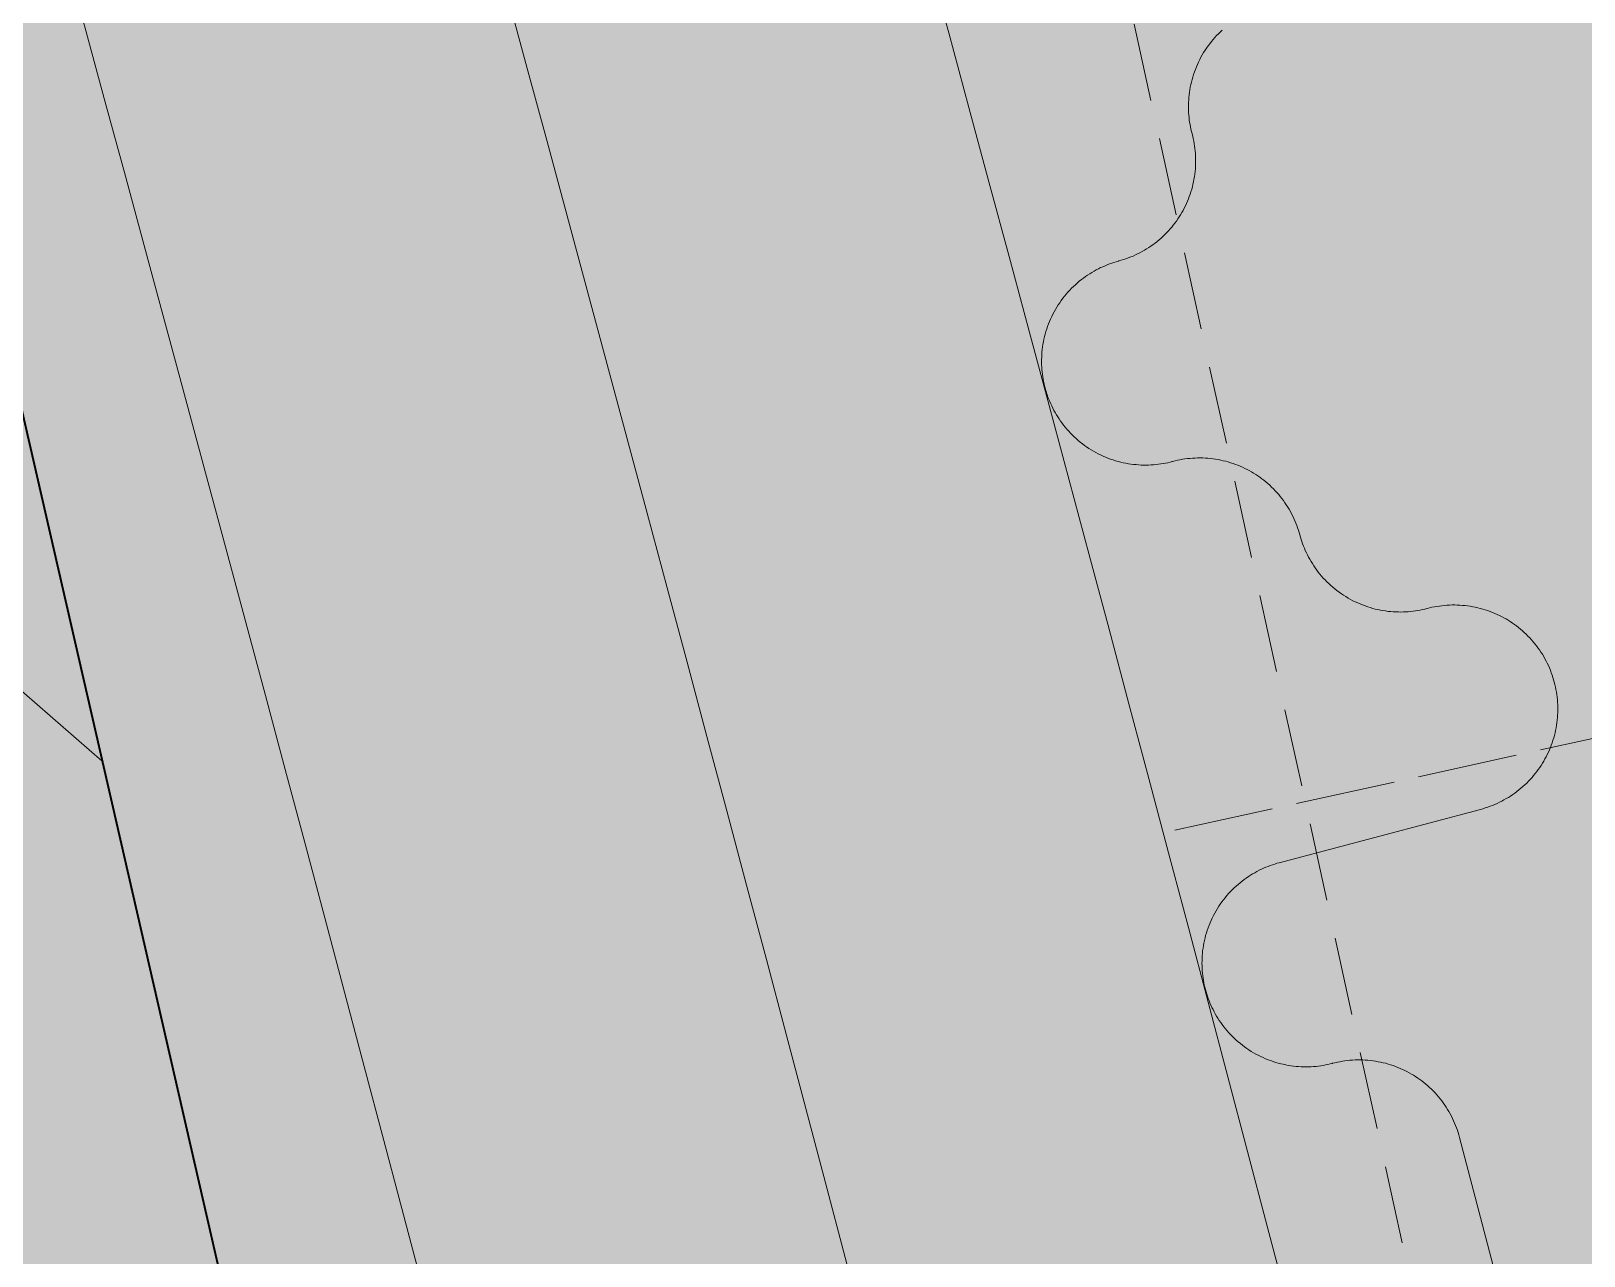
# Model space of a CAD drawing. Header units: millimetres. Extents: x 833941507 to 1669051331, y 817666127 to 1636299673.
# Drawn here: x 834548293 to 834548479.6, y 817988164 to 817988311.2 of the extents above; entities that cross this region are included whole.
import ezdxf

# ---------------------------------------------------------------- set-up
doc = ezdxf.new("R2010")
doc.units = ezdxf.units.MM
doc.header["$LTSCALE"] = 3
doc.linetypes.add('3A35X-MADL-P-LT-B01-0$0$ACAD_ISO02W033', pattern=[5, 4, -1])
doc.linetypes.add('B0703', pattern=[4.6875, 3.125, -1.5625])
for name, color, linetype, lineweight in [('Hatch (LTC&CB)', 252, 'Continuous', 35), ('UAJ-22INWA', 6, 'Continuous', 35), ('UAJ-22INWA-h', 251, 'Continuous', 9), ('UAJ-23FLOR-h', 251, 'Continuous', 9), ('UAJ-24STAI-a', 9, '3A35X-MADL-P-LT-B01-0$0$ACAD_ISO02W033', 13), ('UAJ-25CEIL-z', 8, 'B0703', 9), ('UAJ-42INFI', 1, 'Continuous', 18), ('UAJ-42INFI-h', 251, 'Continuous', 9)]:
    doc.layers.add(name, color=color, linetype=linetype, lineweight=lineweight)
doc.layers.add('UAJ-00XREF', color=7, linetype='Continuous')

# ---------------------------------------------------------------- blocks, each defined once
blk = doc.blocks.new('GBP-LTC-LB01')
at = {"layer": 'UAJ-23FLOR-h'}
h = blk.add_hatch(dxfattribs=at)
h.set_pattern_fill('EARTH,_O', color=256, scale=180, angle=45)
h.set_pattern_definition([(48.9989, (834576001.8, 818046085.3), (-112.727, 1612.5107), [1143, -1143]), (48.9989, (834575678.3, 818046366.6), (-112.727, 1612.5107), [1143, -1143]), (48.9989, (834575354.8, 818046647.8), (-112.727, 1612.5107), [1143, -1143]), (138.9989, (834575340.7, 818046849.3), (-1612.5107, -112.727), [1143, -1143]), (138.9989, (834575621.9, 818047172.8), (-1612.5107, -112.727), [1143, -1143]), (138.9989, (834575903.1, 818047496.3), (-1612.5107, -112.727), [1143, -1143])])
h.paths.add_polyline_path([(834572173.05, 818200349.17), (834310583.74, 818182062.08), (834331502.24, 817882831.69), (834364939.69, 817885169.23), (834473095.7, 818011283.6), (834480533.7, 818020120.4), (834485095.05, 818025709.55), (834491375.7, 818033619), (834497063.4, 818041013), (834493145.8, 818043678.7), (834512788.5, 818074029.25), (834518712.45, 818083675.25), (834526231.3, 818096325.1), (834534646.05, 818111073.05), (834545956, 818131981.3), (834557204.6, 818154198.8), (834564040, 818168496.8), (834570941.16, 818183576.43), (834578367.8, 818200696.3)])
h.paths.add_polyline_path([(834382131.31, 817956469.98), (834418268.73, 817958996.07), (834422062.41, 817963855.9), (834428403.04, 817964299.38), (834467239.2, 818010695.58), (834466445.21, 818021738.79), (834476097.72, 818035709.03), (834485267.1, 818048983.2), (834487014.89, 818051460.43), (834497268.33, 818067303.42), (834492893.38, 818129890.09), (834448056.59, 818126755.66), (834416896.58, 818105052.11), (834382061.37, 818080788.99), (834386167.45, 818022059.16), (834377588.38, 818021459.47)], flags=16)
edge = h.paths.add_edge_path(flags=16)
edge.add_line((834540292.29, 818142076.07), (834533466.32, 818141614.13))
edge.add_line((834533466.32, 818141614.13), (834523258.01, 818143862.71))
edge.add_line((834523258.01, 818143862.71), (834525896.87, 818155838.93))
edge.add_arc((834558382.43, 818267025.45), 115835.02, 237.2183981, 253.7131266, ccw=False)
edge.add_line((834495664.92, 818169638.25), (834498267.59, 818132356.98))
edge.add_line((834498267.59, 818132356.98), (834496346.42, 818130135.01))
edge.add_line((834496346.42, 818130135.01), (834492879.88, 818129892.67))
edge.add_line((834492879.88, 818129892.67), (834494229.58, 818110587.62))
edge.add_line((834494229.58, 818110587.62), (834496326.13, 818110708.38))
edge.add_line((834496326.13, 818110708.38), (834498420.21, 818080753.55))
edge.add_line((834498420.21, 818080753.55), (834498046.12, 818080727.4))
edge.add_line((834498046.12, 818080727.4), (834498254.52, 818077746.38))
edge.add_line((834498254.52, 818077746.38), (834503061.09, 818078082.4))
edge.add_line((834503061.09, 818078082.4), (834504979.52, 818081212.1))
edge.add_line((834504979.52, 818081212.1), (834509429.02, 818088470.93))
edge.add_line((834509429.02, 818088470.93), (834515217.16, 818097913.59))
edge.add_line((834515217.16, 818097913.59), (834526067.43, 818116415.54))
edge.add_line((834526067.43, 818116415.54), (834532489.2, 818127888.68))
edge.add_line((834532489.2, 818127888.68), (834534830.9, 818132146.3))
edge.add_line((834534830.9, 818132146.3), (834540292.29, 818142076.07))
h = blk.add_hatch(dxfattribs=at)
h.set_pattern_fill('EARTH,_O', color=256, scale=180, angle=45)
h.set_pattern_definition([(45.0000001, (-1082349.7, 54794.9), (-3e-06, 1616.4461018), [1143, -1143]), (45.0000001, (-1082652.8, 55098), (-3e-06, 1616.4461018), [1143, -1143]), (45.0000001, (-1082955.9, 55401.1), (-3e-06, 1616.4461018), [1143, -1143]), (135.0000001, (-1082955.9, 55603.1), (-1616.4461018, -3e-06), [1143, -1143]), (135.0000001, (-1082652.8, 55906.2), (-1616.4461018, -3e-06), [1143, -1143]), (135.0000001, (-1082349.7, 56209.3), (-1616.4461018, -3e-06), [1143, -1143])])
h.paths.add_polyline_path([(834669469.25, 818015499.17), (834651080.82, 818014213.79), (834651091.33, 818014066.03), (834669479.76, 818015351.52)], flags=16)
edge = h.paths.add_edge_path()
edge.add_arc((834611763.61, 818123015.07), 22001.28, 94.000719, 118.688683)
edge.add_line((834601201.89, 818142315.5), (834593918.34, 818141228.38))
edge.add_arc((834611768.4, 818123014.03), 25502.69, 93.997159, 134.421275, ccw=False)
edge.add_line((834609990.68, 818148454.69), (834618164.36, 818149025.84))
edge.add_line((834618164.36, 818149025.84), (834618408.29, 818145534.91))
edge.add_line((834618408.29, 818145534.91), (834616365.41, 818145392.16))
edge.add_line((834616365.41, 818145392.16), (834616609.39, 818141900.69))
edge.add_line((834616609.39, 818141900.69), (834611621.55, 818141552.15))
edge.add_line((834611621.55, 818141552.15), (834611377.61, 818145043.07))
edge.add_line((834611377.61, 818145043.07), (834610228.61, 818144962.74))
h.paths.add_polyline_path([(834673232.94, 818197365.88), (834607546.49, 818192773.89), (834599172.5, 818174435.3), (834588349.1, 818152374.5), (834578621.55, 818133890.65), (834568418.3, 818115665.3), (834556456.7, 818095618.3), (834546606.4, 818080041.6), (834532219.3, 818058623.75), (834523692.15, 818046595.75), (834515683.5, 818035708.5), (834508244.2, 818025929.9), (834500656.3, 818016266.1), (834489786.8, 818002934.1), (834483448.3, 817995421.3), (834478637.6, 817989841.7), (834458453.75, 817967379.3), (834441506.5, 817949096.36), (834383075.75, 817886437.08), (834482026.69, 817893354.51), (834551919.04, 817920008.6), (834634905.13, 817930637.13), (834634023, 817939309.35), (834633770.07, 817941795.89), (834633577.69, 817943687.02), (834508697.04, 817930983.61), (834507053.46, 817930191.44), (834506409.46, 817939426.96), (834507656.94, 817945566.73), (834503417.08, 818006767.03), (834503064.37, 818011762.67), (834514052.91, 818025791.94), (834520784.65, 818034889.35), (834526318.86, 818042436.94), (834532381.69, 818050705.63), (834536345.72, 818056472.68), (834542258.41, 818065225.62), (834550405.86, 818077286.91), (834561579, 818095001.96), (834574522.66, 818117080.03), (834587768.88, 818140310.21), (834609774.13, 818143594.98), (834610001.97, 818140335.89), (834634252.54, 818142031.47), (834636806.9, 818105492.47), (834642791.48, 818105913.75), (834646278.56, 818056032.58), (834640293.17, 818055614.16), (834643382.34, 818011424.91), (834641138.41, 818011267.96), (834645775.78, 817944927.87), (834639048.36, 817944243.52), (834640362.12, 817931328.11), (834651070.39, 817932706.91), (834650587.67, 817936476.13), (834685105.74, 817940896.86), (834685588.46, 817937127.64), (834691373.79, 817937868.57)])
blk = doc.blocks.new('inf_010')
at = {"layer": 'UAJ-42INFI'}
for points in [[(889561062.48, 757797522.94), (889561062.24, 757797522.74), (889561061.99, 757797522.53), (889561061.76, 757797522.32), (889561061.53, 757797522.1), (889561061.3, 757797521.87), (889561061.08, 757797521.64), (889561060.86, 757797521.4), (889561060.65, 757797521.16), (889561060.45, 757797520.91), (889561060.25, 757797520.65), (889561060.06, 757797520.39), (889561059.88, 757797520.12), (889561059.7, 757797519.85), (889561059.53, 757797519.58), (889561059.37, 757797519.3), (889561059.22, 757797519.02), (889561059.07, 757797518.73), (889561058.93, 757797518.44), (889561058.8, 757797518.15), (889561058.67, 757797517.85), (889561058.56, 757797517.55), (889561058.45, 757797517.26), (889561058.35, 757797516.95), (889561058.26, 757797516.65), (889561058.17, 757797516.35), (889561058.1, 757797516.04), (889561058.03, 757797515.74), (889561057.97, 757797515.43), (889561057.91, 757797515.13), (889561057.87, 757797514.83), (889561057.83, 757797514.52), (889561057.8, 757797514.22), (889561057.78, 757797513.92), (889561057.77, 757797513.62), (889561057.76, 757797513.32), (889561057.76, 757797513.02), (889561057.77, 757797512.73), (889561057.78, 757797512.44), (889561057.8, 757797512.15), (889561057.83, 757797511.87), (889561057.86, 757797511.58), (889561057.9, 757797511.3), (889561057.94, 757797511.03), (889561057.99, 757797510.75)], [(889561057.99, 757797510.75), (889561058.05, 757797510.46), (889561058.09, 757797510.16), (889561058.13, 757797509.86), (889561058.17, 757797509.56), (889561058.19, 757797509.26), (889561058.21, 757797508.96), (889561058.22, 757797508.65), (889561058.23, 757797508.34), (889561058.22, 757797508.04), (889561058.21, 757797507.73), (889561058.19, 757797507.42), (889561058.16, 757797507.11), (889561058.13, 757797506.8), (889561058.09, 757797506.5), (889561058.04, 757797506.19), (889561057.98, 757797505.88), (889561057.91, 757797505.58), (889561057.84, 757797505.28), (889561057.76, 757797504.98), (889561057.67, 757797504.68), (889561057.58, 757797504.39), (889561057.48, 757797504.1), (889561057.37, 757797503.81), (889561057.25, 757797503.52), (889561057.13, 757797503.24), (889561057, 757797502.96), (889561056.87, 757797502.69), (889561056.72, 757797502.42), (889561056.58, 757797502.16), (889561056.42, 757797501.9), (889561056.27, 757797501.64), (889561056.1, 757797501.39), (889561055.93, 757797501.14), (889561055.75, 757797500.9), (889561055.57, 757797500.66), (889561055.38, 757797500.42), (889561055.19, 757797500.19), (889561054.98, 757797499.96), (889561054.77, 757797499.74), (889561054.56, 757797499.52), (889561054.34, 757797499.31), (889561054.11, 757797499.1), (889561053.88, 757797498.89), (889561053.64, 757797498.69), (889561053.4, 757797498.5), (889561053.16, 757797498.31), (889561052.9, 757797498.13), (889561052.65, 757797497.96), (889561052.39, 757797497.79), (889561052.12, 757797497.63), (889561051.85, 757797497.47), (889561051.58, 757797497.32), (889561051.31, 757797497.18), (889561051.03, 757797497.05), (889561050.75, 757797496.92), (889561050.46, 757797496.8), (889561050.18, 757797496.69), (889561049.89, 757797496.58), (889561049.6, 757797496.49), (889561049.31, 757797496.4), (889561049.02, 757797496.31), (889561048.73, 757797496.24), (889561048.43, 757797496.17), (889561048.14, 757797496.11)], [(889561048.1, 757797496.1), (889561047.83, 757797496.04), (889561047.55, 757797495.98), (889561047.28, 757797495.91), (889561047.01, 757797495.83), (889561046.73, 757797495.75), (889561046.46, 757797495.66), (889561046.18, 757797495.56), (889561045.91, 757797495.46), (889561045.64, 757797495.35), (889561045.36, 757797495.23), (889561045.09, 757797495.1), (889561044.82, 757797494.97), (889561044.55, 757797494.83), (889561044.29, 757797494.68), (889561044.02, 757797494.52), (889561043.76, 757797494.36), (889561043.5, 757797494.19), (889561043.24, 757797494.01), (889561042.99, 757797493.83), (889561042.74, 757797493.63), (889561042.5, 757797493.43), (889561042.26, 757797493.23), (889561042.02, 757797493.02), (889561041.79, 757797492.8), (889561041.56, 757797492.57), (889561041.34, 757797492.34), (889561041.13, 757797492.1), (889561040.92, 757797491.85), (889561040.71, 757797491.6), (889561040.52, 757797491.35), (889561040.32, 757797491.09), (889561040.14, 757797490.82), (889561039.96, 757797490.55), (889561039.79, 757797490.28), (889561039.63, 757797490), (889561039.48, 757797489.72), (889561039.33, 757797489.43), (889561039.19, 757797489.14), (889561039.06, 757797488.85), (889561038.93, 757797488.56), (889561038.82, 757797488.26), (889561038.71, 757797487.96), (889561038.61, 757797487.66), (889561038.51, 757797487.36), (889561038.43, 757797487.05), (889561038.35, 757797486.75), (889561038.29, 757797486.45), (889561038.22, 757797486.14), (889561038.17, 757797485.84), (889561038.13, 757797485.53), (889561038.09, 757797485.23), (889561038.06, 757797484.93), (889561038.04, 757797484.63), (889561038.02, 757797484.33), (889561038.01, 757797484.03), (889561038.01, 757797483.74), (889561038.02, 757797483.44), (889561038.03, 757797483.15), (889561038.05, 757797482.86), (889561038.08, 757797482.58), (889561038.11, 757797482.3), (889561038.15, 757797482.02), (889561038.19, 757797481.74), (889561038.24, 757797481.47), (889561038.3, 757797481.2), (889561038.36, 757797480.92), (889561038.43, 757797480.65), (889561038.51, 757797480.38), (889561038.59, 757797480.1), (889561038.68, 757797479.83), (889561038.78, 757797479.55), (889561038.88, 757797479.28), (889561038.99, 757797479.01), (889561039.11, 757797478.73), (889561039.24, 757797478.46), (889561039.37, 757797478.19), (889561039.51, 757797477.92), (889561039.66, 757797477.66), (889561039.82, 757797477.39), (889561039.98, 757797477.13), (889561040.15, 757797476.87), (889561040.33, 757797476.61), (889561040.51, 757797476.36), (889561040.71, 757797476.11), (889561040.91, 757797475.87), (889561041.11, 757797475.63), (889561041.32, 757797475.39), (889561041.54, 757797475.16), (889561041.77, 757797474.93), (889561042, 757797474.71), (889561042.24, 757797474.49), (889561042.48, 757797474.28), (889561042.73, 757797474.08), (889561042.99, 757797473.88), (889561043.25, 757797473.69), (889561043.51, 757797473.51), (889561043.78, 757797473.33), (889561044.06, 757797473.16), (889561044.34, 757797473), (889561044.62, 757797472.84), (889561044.91, 757797472.7), (889561045.19, 757797472.56), (889561045.49, 757797472.42), (889561045.78, 757797472.3), (889561046.08, 757797472.18), (889561046.38, 757797472.07), (889561046.68, 757797471.97), (889561046.98, 757797471.88), (889561047.28, 757797471.8), (889561047.59, 757797471.72), (889561047.89, 757797471.65), (889561048.19, 757797471.59), (889561048.5, 757797471.54), (889561048.8, 757797471.49), (889561049.11, 757797471.45), (889561049.41, 757797471.42), (889561049.71, 757797471.4), (889561050.01, 757797471.39), (889561050.31, 757797471.38), (889561050.6, 757797471.38), (889561050.89, 757797471.38), (889561051.19, 757797471.4), (889561051.47, 757797471.42), (889561051.76, 757797471.44), (889561052.04, 757797471.47), (889561052.32, 757797471.51), (889561052.6, 757797471.56), (889561052.87, 757797471.61)], [(889561048.14, 757797496.11), (889561048.1, 757797496.1)], [(889561052.87, 757797471.61), (889561052.91, 757797471.61)], [(889561052.91, 757797471.61), (889561053.21, 757797471.67), (889561053.5, 757797471.71), (889561053.8, 757797471.75), (889561054.11, 757797471.79), (889561054.41, 757797471.81), (889561054.71, 757797471.83), (889561055.02, 757797471.84), (889561055.33, 757797471.84), (889561055.63, 757797471.84), (889561055.94, 757797471.83), (889561056.25, 757797471.81), (889561056.56, 757797471.78), (889561056.87, 757797471.74), (889561057.17, 757797471.7), (889561057.48, 757797471.65), (889561057.78, 757797471.59), (889561058.09, 757797471.53), (889561058.39, 757797471.45), (889561058.69, 757797471.37), (889561058.98, 757797471.28), (889561059.28, 757797471.19), (889561059.57, 757797471.09), (889561059.86, 757797470.98), (889561060.14, 757797470.86), (889561060.43, 757797470.74), (889561060.7, 757797470.61), (889561060.98, 757797470.47), (889561061.24, 757797470.33), (889561061.51, 757797470.18), (889561061.77, 757797470.03), (889561062.02, 757797469.87), (889561062.27, 757797469.71), (889561062.52, 757797469.54), (889561062.76, 757797469.36), (889561063, 757797469.18), (889561063.24, 757797468.99), (889561063.47, 757797468.79), (889561063.7, 757797468.59), (889561063.92, 757797468.38), (889561064.14, 757797468.16), (889561064.36, 757797467.94), (889561064.56, 757797467.71), (889561064.77, 757797467.48), (889561064.97, 757797467.25), (889561065.16, 757797467), (889561065.35, 757797466.76), (889561065.53, 757797466.5), (889561065.7, 757797466.25), (889561065.87, 757797465.99), (889561066.03, 757797465.72), (889561066.18, 757797465.45), (889561066.33, 757797465.18), (889561066.47, 757797464.9), (889561066.61, 757797464.63), (889561066.73, 757797464.34), (889561066.85, 757797464.06), (889561066.96, 757797463.77), (889561067.07, 757797463.49), (889561067.17, 757797463.2), (889561067.26, 757797462.91), (889561067.34, 757797462.62), (889561067.41, 757797462.32), (889561067.48, 757797462.03), (889561067.54, 757797461.74)], [(889561067.54, 757797461.74), (889561067.6, 757797461.47), (889561067.66, 757797461.19), (889561067.73, 757797460.92), (889561067.8, 757797460.65), (889561067.89, 757797460.37), (889561067.98, 757797460.1), (889561068.07, 757797459.82), (889561068.18, 757797459.55), (889561068.29, 757797459.27), (889561068.41, 757797459), (889561068.53, 757797458.73), (889561068.67, 757797458.46), (889561068.81, 757797458.19), (889561068.96, 757797457.92), (889561069.11, 757797457.65), (889561069.28, 757797457.39), (889561069.45, 757797457.13), (889561069.62, 757797456.87), (889561069.81, 757797456.62), (889561070, 757797456.37), (889561070.2, 757797456.13), (889561070.41, 757797455.88), (889561070.62, 757797455.65), (889561070.84, 757797455.41), (889561071.06, 757797455.19), (889561071.3, 757797454.97), (889561071.53, 757797454.75), (889561071.78, 757797454.54), (889561072.03, 757797454.34), (889561072.28, 757797454.14), (889561072.54, 757797453.95), (889561072.81, 757797453.76), (889561073.08, 757797453.58), (889561073.35, 757797453.41), (889561073.63, 757797453.25), (889561073.92, 757797453.1), (889561074.2, 757797452.95), (889561074.49, 757797452.81), (889561074.78, 757797452.67), (889561075.08, 757797452.55), (889561075.37, 757797452.43), (889561075.67, 757797452.32), (889561075.97, 757797452.22), (889561076.28, 757797452.13), (889561076.58, 757797452.04), (889561076.88, 757797451.97), (889561077.19, 757797451.9), (889561077.49, 757797451.83), (889561077.8, 757797451.78), (889561078.1, 757797451.74), (889561078.41, 757797451.7), (889561078.71, 757797451.67), (889561079.01, 757797451.64), (889561079.31, 757797451.63), (889561079.61, 757797451.62), (889561079.9, 757797451.62), (889561080.2, 757797451.62), (889561080.49, 757797451.64), (889561080.78, 757797451.66), (889561081.06, 757797451.68), (889561081.34, 757797451.71), (889561081.62, 757797451.75), (889561081.9, 757797451.8), (889561082.17, 757797451.85)], [(889561082.17, 757797451.85), (889561082.19, 757797451.85)], [(889561082.19, 757797451.85), (889561082.48, 757797451.9), (889561082.78, 757797451.95), (889561083.08, 757797451.99), (889561083.38, 757797452.02), (889561083.69, 757797452.04), (889561083.99, 757797452.06), (889561084.3, 757797452.07), (889561084.6, 757797452.07), (889561084.91, 757797452.07), (889561085.22, 757797452.06), (889561085.53, 757797452.04), (889561085.84, 757797452.01), (889561086.15, 757797451.97), (889561086.45, 757797451.93), (889561086.76, 757797451.88), (889561087.06, 757797451.82), (889561087.37, 757797451.75), (889561087.67, 757797451.68), (889561087.97, 757797451.6), (889561088.27, 757797451.51), (889561088.56, 757797451.41), (889561088.85, 757797451.31), (889561089.14, 757797451.2), (889561089.43, 757797451.09), (889561089.71, 757797450.96), (889561089.99, 757797450.83), (889561090.26, 757797450.7), (889561090.53, 757797450.55), (889561090.79, 757797450.41), (889561091.05, 757797450.25), (889561091.31, 757797450.09), (889561091.56, 757797449.93), (889561091.8, 757797449.76), (889561092.05, 757797449.58), (889561092.29, 757797449.39), (889561092.52, 757797449.2), (889561092.75, 757797449.01), (889561092.98, 757797448.8), (889561093.21, 757797448.59), (889561093.43, 757797448.38), (889561093.64, 757797448.16), (889561093.85, 757797447.93), (889561094.05, 757797447.7), (889561094.25, 757797447.46), (889561094.44, 757797447.22), (889561094.63, 757797446.97), (889561094.81, 757797446.71), (889561094.98, 757797446.46), (889561095.15, 757797446.2), (889561095.31, 757797445.93), (889561095.47, 757797445.66), (889561095.62, 757797445.39), (889561095.76, 757797445.11), (889561095.89, 757797444.83), (889561096.02, 757797444.55), (889561096.13, 757797444.27), (889561096.25, 757797443.98), (889561096.35, 757797443.69), (889561096.45, 757797443.4), (889561096.54, 757797443.11), (889561096.62, 757797442.82), (889561096.69, 757797442.53), (889561096.76, 757797442.23), (889561096.82, 757797441.94), (889561096.88, 757797441.65), (889561096.92, 757797441.35), (889561096.96, 757797441.05), (889561096.99, 757797440.75), (889561097.02, 757797440.44), (889561097.03, 757797440.14), (889561097.04, 757797439.83), (889561097.05, 757797439.53), (889561097.04, 757797439.22), (889561097.03, 757797438.91), (889561097.01, 757797438.6), (889561096.98, 757797438.29), (889561096.94, 757797437.98), (889561096.9, 757797437.68), (889561096.85, 757797437.37), (889561096.79, 757797437.06), (889561096.72, 757797436.76), (889561096.65, 757797436.46), (889561096.57, 757797436.16), (889561096.48, 757797435.86), (889561096.38, 757797435.57), (889561096.28, 757797435.28), (889561096.17, 757797434.99), (889561096.05, 757797434.7), (889561095.93, 757797434.42), (889561095.8, 757797434.14), (889561095.67, 757797433.87), (889561095.52, 757797433.6), (889561095.37, 757797433.34), (889561095.22, 757797433.08), (889561095.06, 757797432.82), (889561094.9, 757797432.57), (889561094.72, 757797432.33), (889561094.55, 757797432.08), (889561094.36, 757797431.84), (889561094.17, 757797431.61), (889561093.97, 757797431.38), (889561093.77, 757797431.15), (889561093.56, 757797430.92), (889561093.35, 757797430.71), (889561093.12, 757797430.49), (889561092.9, 757797430.28), (889561092.66, 757797430.08), (889561092.43, 757797429.88), (889561092.18, 757797429.69), (889561091.93, 757797429.5), (889561091.68, 757797429.32), (889561091.42, 757797429.15), (889561091.16, 757797428.98), (889561090.9, 757797428.82), (889561090.63, 757797428.66), (889561090.35, 757797428.52), (889561090.08, 757797428.38), (889561089.8, 757797428.24), (889561089.52, 757797428.12), (889561089.23, 757797428), (889561088.95, 757797427.89), (889561088.66, 757797427.78), (889561088.37, 757797427.69), (889561088.08, 757797427.6), (889561087.79, 757797427.51), (889561087.49, 757797427.44), (889561087.2, 757797427.37), (889561086.91, 757797427.31)], [(889561086.91, 757797427.31), (889561062.32, 757797422.6)], [(889561062.32, 757797422.6), (889561062.05, 757797422.55), (889561061.78, 757797422.48), (889561061.51, 757797422.42), (889561061.23, 757797422.34), (889561060.96, 757797422.26), (889561060.68, 757797422.17), (889561060.41, 757797422.07), (889561060.13, 757797421.97), (889561059.86, 757797421.86), (889561059.59, 757797421.74), (889561059.31, 757797421.61), (889561059.04, 757797421.48), (889561058.77, 757797421.34), (889561058.51, 757797421.19), (889561058.24, 757797421.04), (889561057.98, 757797420.88), (889561057.72, 757797420.71), (889561057.46, 757797420.53), (889561057.21, 757797420.35), (889561056.96, 757797420.15), (889561056.71, 757797419.96), (889561056.47, 757797419.75), (889561056.23, 757797419.54), (889561056, 757797419.32), (889561055.78, 757797419.09), (889561055.55, 757797418.86), (889561055.34, 757797418.63), (889561055.13, 757797418.38), (889561054.92, 757797418.13), (889561054.72, 757797417.88), (889561054.53, 757797417.62), (889561054.35, 757797417.35), (889561054.17, 757797417.08), (889561054, 757797416.81), (889561053.84, 757797416.53), (889561053.68, 757797416.25), (889561053.53, 757797415.97), (889561053.39, 757797415.68), (889561053.26, 757797415.39), (889561053.13, 757797415.09), (889561053.01, 757797414.79), (889561052.9, 757797414.5), (889561052.8, 757797414.2), (889561052.71, 757797413.89), (889561052.62, 757797413.59), (889561052.55, 757797413.29), (889561052.48, 757797412.98), (889561052.41, 757797412.68), (889561052.36, 757797412.38), (889561052.31, 757797412.07), (889561052.28, 757797411.77), (889561052.25, 757797411.47), (889561052.22, 757797411.17), (889561052.21, 757797410.87), (889561052.2, 757797410.57), (889561052.2, 757797410.27), (889561052.2, 757797409.98), (889561052.21, 757797409.69), (889561052.23, 757797409.4), (889561052.26, 757797409.12), (889561052.29, 757797408.83), (889561052.32, 757797408.55), (889561052.37, 757797408.28), (889561052.42, 757797408.01), (889561052.47, 757797407.73), (889561052.53, 757797407.46), (889561052.6, 757797407.19), (889561052.68, 757797406.91), (889561052.76, 757797406.64), (889561052.85, 757797406.36), (889561052.94, 757797406.09), (889561053.05, 757797405.82), (889561053.16, 757797405.54), (889561053.28, 757797405.27), (889561053.4, 757797405), (889561053.53, 757797404.72), (889561053.67, 757797404.46), (889561053.82, 757797404.19), (889561053.98, 757797403.92), (889561054.14, 757797403.66), (889561054.31, 757797403.4), (889561054.48, 757797403.14), (889561054.67, 757797402.89), (889561054.86, 757797402.64), (889561055.06, 757797402.39), (889561055.26, 757797402.15), (889561055.47, 757797401.92), (889561055.69, 757797401.68), (889561055.92, 757797401.46), (889561056.15, 757797401.23), (889561056.39, 757797401.02), (889561056.63, 757797400.81), (889561056.88, 757797400.6), (889561057.13, 757797400.4), (889561057.39, 757797400.21), (889561057.66, 757797400.03), (889561057.93, 757797399.85), (889561058.2, 757797399.68), (889561058.48, 757797399.51), (889561058.76, 757797399.36), (889561059.05, 757797399.21), (889561059.34, 757797399.07), (889561059.63, 757797398.94), (889561059.92, 757797398.81), (889561060.22, 757797398.69), (889561060.52, 757797398.58), (889561060.82, 757797398.48), (889561061.12, 757797398.39), (889561061.42, 757797398.3), (889561061.72, 757797398.22), (889561062.03, 757797398.15), (889561062.33, 757797398.09), (889561062.64, 757797398.04), (889561062.94, 757797397.99), (889561063.24, 757797397.95), (889561063.54, 757797397.92), (889561063.84, 757797397.9), (889561064.14, 757797397.88), (889561064.44, 757797397.87), (889561064.74, 757797397.87), (889561065.03, 757797397.87), (889561065.32, 757797397.89), (889561065.61, 757797397.91), (889561065.9, 757797397.93), (889561066.18, 757797397.96), (889561066.46, 757797398), (889561066.73, 757797398.04), (889561067.01, 757797398.09)], [(889561067.04, 757797398.1), (889561067.33, 757797398.15), (889561067.63, 757797398.19), (889561067.93, 757797398.23), (889561068.23, 757797398.26), (889561068.53, 757797398.29), (889561068.84, 757797398.3), (889561069.14, 757797398.31), (889561069.45, 757797398.32), (889561069.76, 757797398.31), (889561070.07, 757797398.3), (889561070.38, 757797398.28), (889561070.68, 757797398.25), (889561070.99, 757797398.21), (889561071.3, 757797398.17), (889561071.61, 757797398.11), (889561071.91, 757797398.05), (889561072.21, 757797397.99), (889561072.52, 757797397.91), (889561072.81, 757797397.83), (889561073.11, 757797397.74), (889561073.41, 757797397.65), (889561073.7, 757797397.54), (889561073.99, 757797397.43), (889561074.27, 757797397.31), (889561074.55, 757797397.19), (889561074.83, 757797397.06), (889561075.1, 757797396.92), (889561075.37, 757797396.78), (889561075.63, 757797396.63), (889561075.89, 757797396.48), (889561076.15, 757797396.32), (889561076.4, 757797396.15), (889561076.64, 757797395.98), (889561076.89, 757797395.8), (889561077.13, 757797395.62), (889561077.36, 757797395.42), (889561077.59, 757797395.23), (889561077.82, 757797395.02), (889561078.04, 757797394.81), (889561078.26, 757797394.6), (889561078.47, 757797394.37), (889561078.68, 757797394.15), (889561078.89, 757797393.91), (889561079.08, 757797393.68), (889561079.28, 757797393.43), (889561079.46, 757797393.18), (889561079.64, 757797392.93), (889561079.81, 757797392.67), (889561079.98, 757797392.41), (889561080.14, 757797392.14), (889561080.3, 757797391.87), (889561080.44, 757797391.6), (889561080.58, 757797391.33), (889561080.71, 757797391.05), (889561080.84, 757797390.76), (889561080.96, 757797390.48), (889561081.07, 757797390.19), (889561081.17, 757797389.9), (889561081.27, 757797389.61), (889561081.36, 757797389.32), (889561081.44, 757797389.03), (889561081.51, 757797388.74), (889561081.58, 757797388.45), (889561081.64, 757797388.15)], [(889561067.01, 757797398.09), (889561067.04, 757797398.1)], [(889561081.64, 757797388.15), (889561086.28, 757797363.63)]]:
    blk.add_lwpolyline(points, dxfattribs=at)
blk = doc.blocks.new('3A35X-MADL-P-LT-B01-0')
at = {"layer": 'UAJ-22INWA-h'}
h = blk.add_hatch(dxfattribs=at)
h.set_pattern_fill('ANSI31', color=256, scale=20, angle=90)
h.set_pattern_definition([(138.99891, (834576001.76, 818046085.34), (-41.66066, -47.923265), [])])
h.paths.add_polyline_path([(834548527.29, 817986612.29), (834548154.81, 817986617.54), (834548176.32, 817988142.94)], flags=16)
h.paths.add_polyline_path([(834548003.68, 817985829.59), (834548511.26, 817985822.43), (834548587.45, 817986349.88), (834548559.49, 817986471.82), (834548012.85, 817986479.53), (834548043.6, 817988660.43), (834548201.81, 817988658.19), (834548729.75, 817986355.71), (834548632.24, 817985680.71), (834548044.72, 817985689)])
at = {"layer": 'UAJ-22INWA'}
blk.add_lwpolyline([(834548003.68, 817985829.59), (834548511.26, 817985822.43), (834548587.45, 817986349.88), (834548559.49, 817986471.82), (834548012.85, 817986479.53), (834548043.6, 817988660.43), (834548201.81, 817988658.19), (834548729.75, 817986355.71), (834548632.24, 817985680.71), (834548044.72, 817985689)], close=True, dxfattribs=at)
at = {"layer": 'UAJ-24STAI-a'}
blk.add_line((834549511.58, 817988452.75), (834548429.01, 817988214.8), dxfattribs=at)
at = {"layer": 'UAJ-25CEIL-z'}
blk.add_line((834549520.29, 817983330.89), (834548253.15, 817989096.34), dxfattribs=at)
at = {"layer": 'UAJ-42INFI'}
for points in [[(834548828.35, 817986372.38, 0.029016), (834548297.82, 817988686.16)], [(834548779.05, 817986364.05, 0.029016), (834548249.81, 817988672.18, 0.029016)]]:
    blk.add_lwpolyline(points, format="xyb", dxfattribs=at)
at = {"layer": 'UAJ-42INFI-h'}
blk.add_lwpolyline([(834548201.81, 817988658.19, 0.308281), (834548045.39, 817988787.11), (834548002.92, 817985775.51, 0.475055), (834548240.49, 817985576.25), (834548535.44, 817985632.7, 0.294947), (834548692.7, 817985782.33, 0.116476), (834548729.75, 817986355.72, 0.029016), (834548201.81, 817988658.19)], format="xyb", dxfattribs=at)
at = {"rotation": 3.998908525164564}
blk.add_blockref('inf_010', (-0.01, 0.01), dxfattribs=at)

msp = doc.modelspace()

# ---------------------------------------------------------------- hatches: boundary and pattern name
at = {"layer": 'Hatch (LTC&CB)'}
h = msp.add_hatch(dxfattribs=at)
h.set_pattern_fill('ANSI38', color=256, scale=100)
h.set_pattern_definition([(318.99984, (834479093.73, 818230174.15), (208.29942, 239.6197), []), (48.99984, (834479093.73, 818230174.15), (176.97914, 687.53882), [793.75, -476.25])])
edge = h.paths.add_edge_path()
edge.add_line((834601196.19, 818142314.52), (834603754.26, 818142696.37))
edge.add_line((834603754.26, 818142696.37), (834603901.9, 818141707.33))
edge.add_line((834603901.9, 818141707.33), (834603810.47, 818141693.69))
edge.add_arc((834611763.29, 818123016.36), 20300, 113.064358, 141.357581)
edge.add_line((834595907.81, 818135692.86), (834595395.45, 818135656.86))
edge.add_line((834595395.45, 818135656.86), (834583111.72, 818114341.03))
edge.add_line((834583111.72, 818114341.03), (834578121.58, 818106513.89))
edge.add_line((834578121.58, 818106513.89), (834575731.65, 818102809.5))
edge.add_line((834575731.65, 818102809.5), (834574387.45, 818100725.98))
edge.add_line((834574387.45, 818100725.98), (834573113.98, 818098752.1))
edge.add_line((834573113.98, 818098752.1), (834573145.25, 818098730.65))
edge.add_line((834573145.25, 818098730.65), (834569989.11, 818093770.2))
edge.add_line((834569989.11, 818093770.2), (834566535, 818088385.68))
edge.add_line((834566535, 818088385.68), (834566514.09, 818088398.3))
edge.add_line((834566514.09, 818088398.3), (834558743.61, 818076256.63))
edge.add_line((834558743.61, 818076256.63), (834557653.4, 818074495.71))
edge.add_line((834557653.4, 818074495.71), (834553498.92, 818068288.56))
edge.add_line((834553498.92, 818068288.56), (834548580.86, 818060932.13))
edge.add_line((834548580.86, 818060932.13), (834544328.26, 818054726.34))
edge.add_line((834544328.26, 818054726.34), (834544332.15, 818054704.66))
edge.add_line((834544332.15, 818054704.66), (834540324.6, 818048716.69))
edge.add_line((834540324.6, 818048716.69), (834541041.32, 818048232.54))
edge.add_line((834541041.32, 818048232.54), (834540089.73, 818046823.83))
edge.add_line((834540089.73, 818046823.83), (834539737.55, 818047061.73))
edge.add_line((834539737.55, 818047061.73), (834533115.75, 818038377.74))
edge.add_line((834533115.75, 818038377.74), (834515220.96, 818015146.63))
edge.add_arc((834538026.01, 818000636.26), 27030, 147.532263, 176.187088)
edge.add_line((834511055.84, 818002433.72), (834511444.99, 817996891.23))
edge.add_line((834511444.99, 817996891.23), (834511474.11, 817996474.65))
edge.add_line((834511474.11, 817996474.65), (834508641.22, 817996276.61))
edge.add_line((834508641.22, 817996276.61), (834508910.68, 817992422.05))
edge.add_line((834508910.68, 817992422.05), (834511353.38, 817992955.96))
edge.add_line((834511353.38, 817992955.96), (834513357.66, 817964213.01))
edge.add_line((834513357.66, 817964213.01), (834513308.95, 817964209.6))
edge.add_line((834513308.95, 817964209.6), (834513879.4, 817955918.75))
edge.add_line((834513879.4, 817955918.75), (834514876.61, 817955988.46))
edge.add_line((834514876.61, 817955988.46), (834515053.07, 817953464.41))
edge.add_arc((834528221.07, 817954382.99), 13200, 183.990417, 259.837233)
edge.add_line((834525891.99, 817941390.09), (834525974.53, 817940578.71))
edge.add_line((834525974.53, 817940578.71), (834555356.34, 817943567.49))
edge.add_line((834555356.34, 817943567.49), (834594711.69, 817947570.8))
edge.add_line((834594711.69, 817947570.8), (834594754.2, 817947152.96))
edge.add_line((834594754.2, 817947152.96), (834616096.9, 817949323.98))
edge.add_line((834616096.9, 817949323.98), (834631854.21, 817950926.85))
edge.add_line((834631854.21, 817950926.85), (834631836.71, 817951177.16))
edge.add_line((834631836.71, 817951177.16), (834639760.38, 817951731.08))
edge.add_line((834639760.38, 817951731.08), (834640506.97, 817944391.59))
edge.add_line((834640506.97, 817944391.59), (834508703.57, 817930984.28))
edge.add_line((834508703.57, 817930984.28), (834508663.51, 817930982.16))
edge.add_line((834508663.51, 817930982.16), (834507053.46, 817930191.44))
edge.add_line((834507053.46, 817930191.44), (834506409.46, 817939426.96))
edge.add_line((834506409.46, 817939426.96), (834507674.95, 817945699.32))
edge.add_line((834507674.95, 817945699.32), (834503067.5, 818011766.68))
edge.add_line((834503067.5, 818011766.68), (834515005.94, 818027008.3))
edge.add_line((834515005.94, 818027008.3), (834526318.86, 818042436.95))
edge.add_line((834526318.86, 818042436.95), (834533248.43, 818051887.55))
edge.add_line((834533248.43, 818051887.55), (834545204.94, 818069586.37))
edge.add_line((834545204.94, 818069586.37), (834551695.41, 818079200.62))
edge.add_line((834551695.41, 818079200.62), (834551700.66, 818079300.57))
edge.add_line((834551700.66, 818079300.57), (834554860.11, 818084257.51))
edge.add_line((834554860.11, 818084257.51), (834556162.94, 818086301.54))
edge.add_line((834556162.94, 818086301.54), (834561579.11, 818095002.15))
edge.add_line((834561579.11, 818095002.15), (834564610.19, 818100023.59))
edge.add_line((834564610.19, 818100023.59), (834566711.84, 818103505.28))
edge.add_line((834566711.84, 818103505.28), (834567220.96, 818104369.68))
edge.add_line((834567220.96, 818104369.68), (834571219.85, 818111331.33))
edge.add_line((834571219.85, 818111331.33), (834579233.58, 818125278.3))
edge.add_line((834579233.58, 818125278.3), (834584805.19, 818135090.79))
edge.add_line((834584805.19, 818135090.79), (834587768.44, 818140310.15))
edge.add_line((834587768.44, 818140310.15), (834593953.37, 818141233.38))
edge.add_arc((834611682.41, 818123278.84), 25232.61, 93.846032, 134.637937, ccw=False)
edge.add_line((834609989.92, 818148454.62), (834618164.07, 818149025.82))
edge.add_line((834618164.07, 818149025.82), (834618408.01, 818145534.9))
edge.add_line((834618408.01, 818145534.9), (834616365.13, 818145392.15))
edge.add_line((834616365.13, 818145392.15), (834616609.11, 818141900.67))
edge.add_line((834616609.11, 818141900.67), (834611621.27, 818141552.12))
edge.add_line((834611621.27, 818141552.12), (834611377.33, 818145043.04))
edge.add_arc((834611845.2, 818122938.11), 22109.88, 91.212521, 118.792578)
h = msp.add_hatch(color=256, dxfattribs=at)
h.dxf.hatch_style = 1
edge = h.paths.add_edge_path()
edge.add_line((834513358.83, 817964213.1), (834514805.29, 817964314.21))
edge.add_line((834514805.29, 817964314.21), (834514905.32, 817962883.32))
edge.add_line((834514905.32, 817962883.32), (834522015.98, 817959924.65))
edge.add_line((834522015.98, 817959924.65), (834527599.83, 817958234.85))
edge.add_line((834527599.83, 817958234.85), (834531627.41, 817957331.96))
edge.add_line((834531627.41, 817957331.96), (834538597.73, 817957185.8))
edge.add_line((834538597.73, 817957185.8), (834550283.84, 817958000.71))
edge.add_line((834550283.84, 817958000.71), (834576164.25, 817960699.31))
edge.add_arc((834571429.66, 818001700.88), 41274.03, 276.586959, 289.104779)
edge.add_line((834584938.52, 817962700.16), (834585387.44, 817962731.44))
edge.add_line((834585387.44, 817962731.44), (834585119.41, 817966565.54))
edge.add_line((834585119.41, 817966565.54), (834584671.75, 817966534.24))
edge.add_line((834584671.75, 817966534.24), (834582845.22, 817993361.89))
edge.add_line((834582845.22, 817993361.89), (834584586.66, 817993483.63))
edge.add_line((834584586.66, 817993483.63), (834584565.21, 817993788.17))
edge.add_line((834584565.21, 817993788.17), (834583546.6, 817993716.97))
edge.add_line((834583546.6, 817993716.97), (834579511.62, 818051438.28))
edge.add_line((834579511.62, 818051438.28), (834571357.07, 818050868.21))
edge.add_line((834571357.07, 818050868.21), (834571728.42, 818045556.24))
edge.add_line((834571728.42, 818045556.24), (834551421, 818044136.6))
edge.add_line((834551421, 818044136.6), (834550915.36, 818053251.15))
edge.add_line((834550915.36, 818053251.15), (834550067.43, 818053191.87))
edge.add_line((834550067.43, 818053191.87), (834547980.34, 818050328.44))
edge.add_line((834547980.34, 818050328.44), (834547993.72, 818050137.14))
edge.add_line((834547993.72, 818050137.14), (834537098.76, 818035335.08))
edge.add_line((834537098.76, 818035335.08), (834533115.75, 818038377.74))
edge.add_line((834533115.75, 818038377.74), (834521762.77, 818023639.24))
edge.add_line((834521762.77, 818023639.24), (834515226.35, 818015153.63))
edge.add_arc((834538313.07, 818000540.46), 27322.9, 147.66747, 176.026674)
edge.add_line((834511055.84, 818002433.72), (834511474.11, 817996474.65))
edge.add_line((834511474.11, 817996474.65), (834508641.22, 817996276.61))
edge.add_line((834508641.22, 817996276.61), (834508910.68, 817992422.05))
edge.add_line((834508910.68, 817992422.05), (834511349.45, 817992955.1))
edge.add_line((834511349.45, 817992955.1), (834511354.85, 817992876.6))
edge.add_line((834511354.85, 817992876.6), (834513358.66, 817964213.08))
edge.add_line((834513358.66, 817964213.08), (834513358.83, 817964213.1))

# ---------------------------------------------------------------- block references
msp.add_blockref('GBP-LTC-LB01', (0, 0))
at = {"layer": 'UAJ-00XREF', "ltscale": 10, "rotation": 8.262983694057247e-05}
msp.add_blockref('3A35X-MADL-P-LT-B01-0', (1179.72, -1203.53), dxfattribs=at)

doc.saveas('drawing.dxf')
